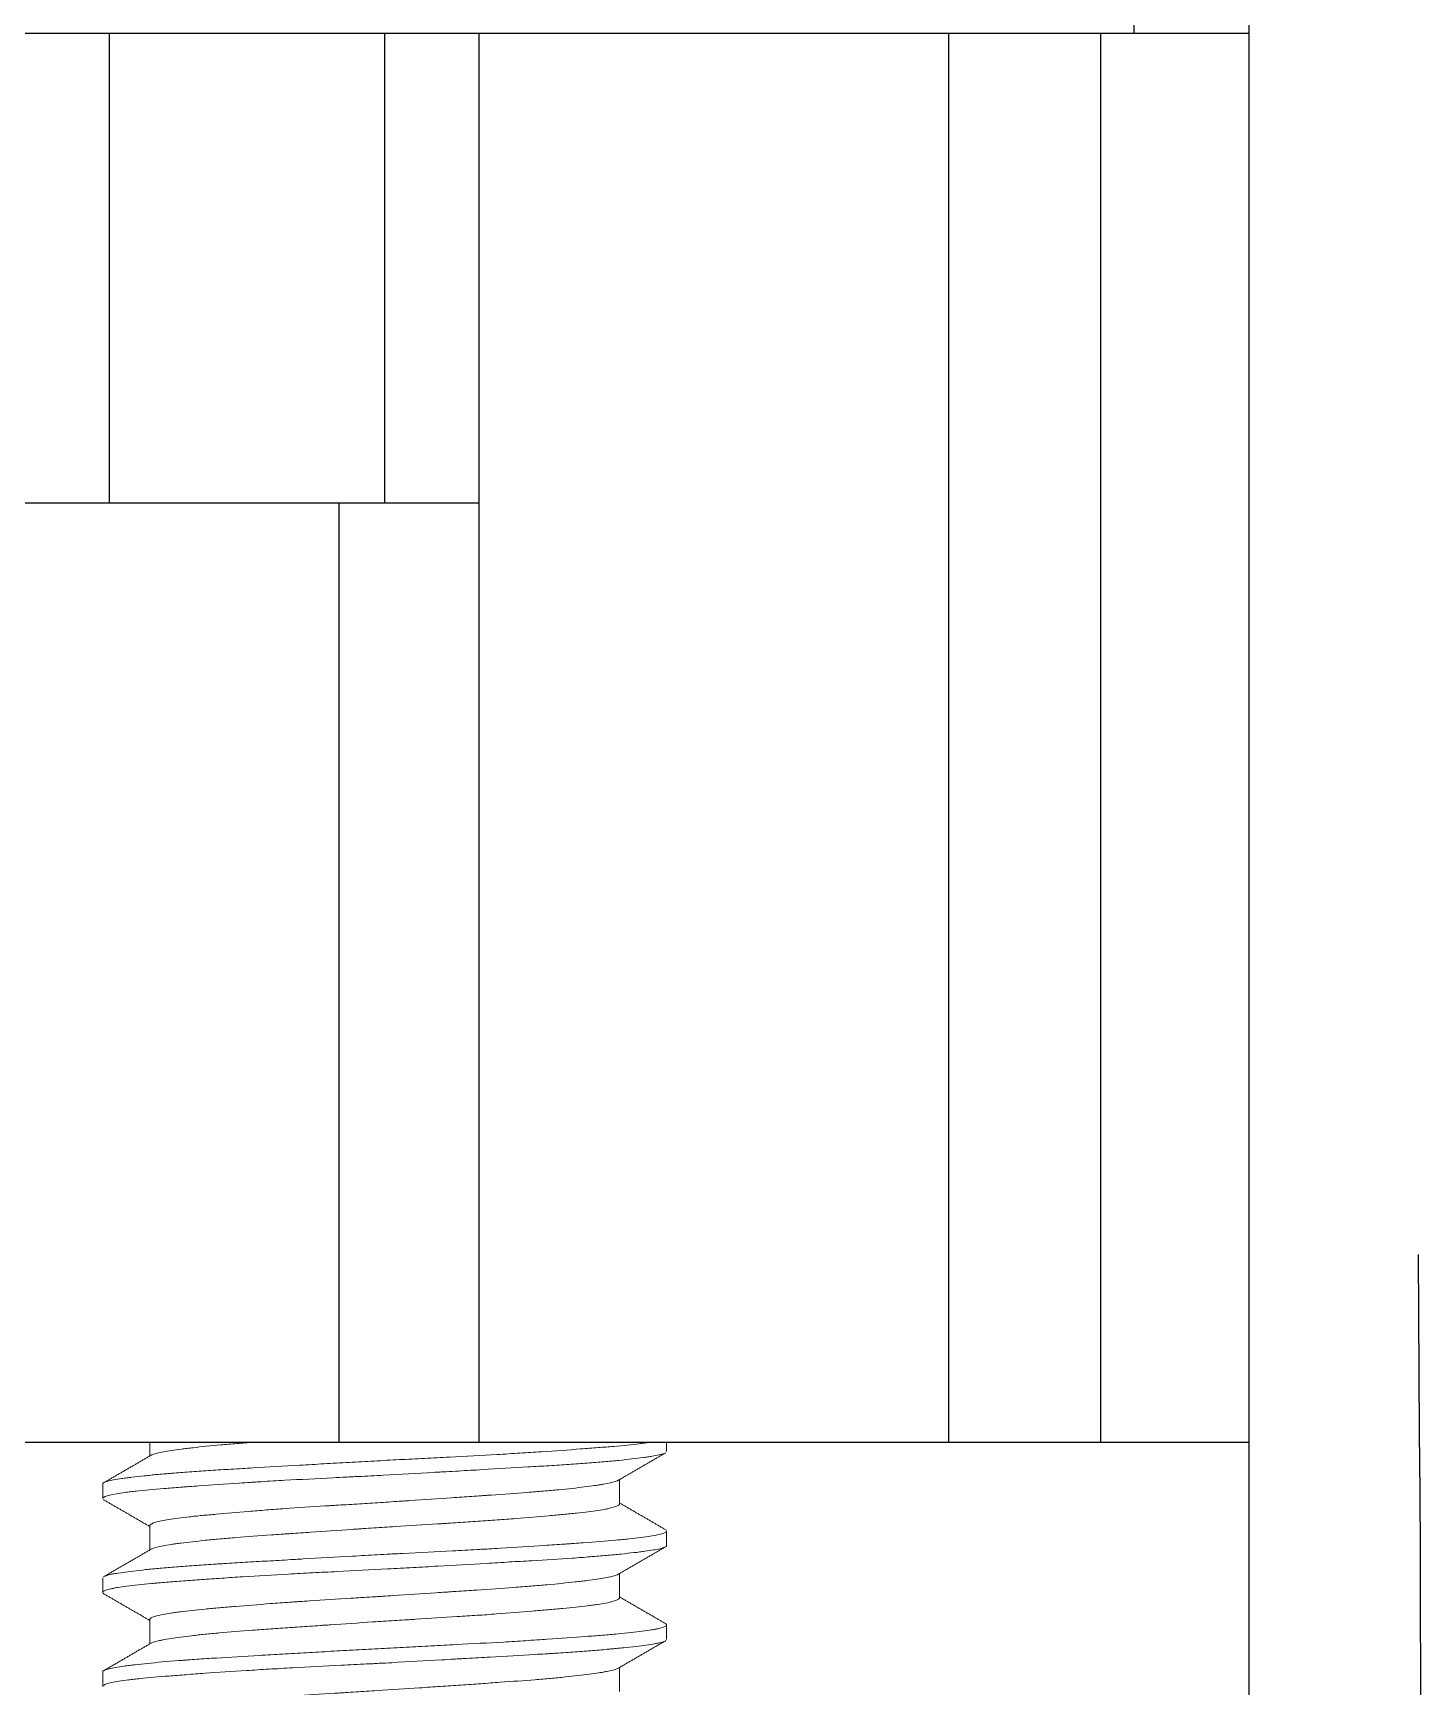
# Model space of a CAD drawing. Header units: millimetres. Extents: x 4900 to 5740, y 840 to 1434.
# Drawn here: x 5020.99 to 5035.7, y 1043.03 to 1060.63 of the extents above; entities that cross this region are included whole.
import ezdxf

# ---------------------------------------------------------------- set-up
doc = ezdxf.new("R2010")
doc.units = ezdxf.units.MM
doc.linetypes.add('CENTERX2', pattern=[101.6, 63.5, -12.7, 12.7, -12.7])
doc.layers.add('CENTER', color=1, linetype='CENTERX2')

msp = doc.modelspace()

# ---------------------------------------------------------------- linework, layer by layer
for p, q in [((5033.935, 1004.657), (5033.935, 1069.631)), ((5032.709, 1062.631), (5032.709, 1060.631)), ((5012.282, 1045.631), (5033.935, 1045.631))]:
    msp.add_line(p, q)
at = {"color": 7, "linetype": 'Continuous'}
for p, q in [((5007.985, 1060.631), (5033.935, 1060.631)), ((5021.804, 1060.631), (5021.804, 1055.631)), ((5024.735, 1055.631), (5024.735, 1060.631)), ((5025.735, 1060.631), (5025.735, 1045.631)), ((5030.735, 1060.631), (5030.735, 1045.631)), ((5032.355, 1045.631), (5032.355, 1060.631)), ((5007.985, 1055.631), (5025.735, 1055.631)), ((5024.246, 1055.631), (5024.246, 1045.631))]:
    msp.add_line(p, q, dxfattribs=at)
at = {"color": 7, "linetype": 'Continuous', "lineweight": 18}
for p, q in [((5008.235, 1060.631), (5026.914, 1060.631)), ((5028.332, 1060.631), (5029.831, 1060.631)), ((5029.831, 1060.631), (5030.898, 1060.631)), ((5030.898, 1060.631), (5032.485, 1060.631)), ((5032.709, 1060.631), (5032.485, 1060.631)), ((5022.235, 1045.631), (5022.235, 1045.485)), ((5027.735, 1045.532), (5027.735, 1045.631)), ((5021.735, 1045.188), (5021.737, 1045.195)), ((5021.735, 1045.188), (5021.735, 1045.033)), ((5027.235, 1044.977), (5027.235, 1045.235)), ((5022.235, 1044.743), (5022.235, 1044.485)), ((5027.735, 1044.533), (5027.735, 1044.687)), ((5021.735, 1044.188), (5021.735, 1044.032)), ((5027.235, 1043.976), (5027.235, 1044.235)), ((5022.235, 1043.744), (5022.235, 1043.485)), ((5027.735, 1043.532), (5027.735, 1043.688)), ((5027.235, 1042.977), (5027.235, 1043.235)), ((5021.735, 1043.187), (5021.735, 1043.033))]:
    msp.add_line(p, q, dxfattribs=at)
for points, knots in [([(5026.914, 1060.631), (5026.952, 1060.631), (5026.99, 1060.631), (5027.048, 1060.631), (5027.068, 1060.631), (5027.107, 1060.631), (5027.127, 1060.631), (5027.226, 1060.631), (5027.304, 1060.631), (5027.402, 1060.631), (5027.422, 1060.631), (5027.461, 1060.631), (5027.48, 1060.631), (5027.537, 1060.631), (5027.612, 1060.631), (5027.683, 1060.631), (5027.735, 1060.631), (5027.752, 1060.631), (5027.786, 1060.631), (5027.802, 1060.631), (5027.882, 1060.631), (5027.94, 1060.631), (5028.005, 1060.631), (5028.018, 1060.631), (5028.042, 1060.631), (5028.053, 1060.631), (5028.086, 1060.631), (5028.126, 1060.631), (5028.158, 1060.631), (5028.179, 1060.631), (5028.185, 1060.631), (5028.197, 1060.631), (5028.202, 1060.631), (5028.225, 1060.631), (5028.234, 1060.631), (5028.235, 1060.631)], [0, 0, 0, 0, 0.062529, 0.062529, 0.093794, 0.093794, 0.125058, 0.125058, 0.250117, 0.250117, 0.281382, 0.281382, 0.312646, 0.312646, 0.375175, 0.437705, 0.437705, 0.468969, 0.468969, 0.500234, 0.500234, 0.625292, 0.625292, 0.656557, 0.656557, 0.687821, 0.687821, 0.750351, 0.81288, 0.81288, 0.844145, 0.844145, 0.875409, 0.875409, 1, 1, 1, 1]), ([(5027.718, 1045.515), (5027.714, 1045.514), (5027.709, 1045.512), (5027.679, 1045.501), (5027.638, 1045.492), (5027.567, 1045.48), (5027.552, 1045.478), (5027.519, 1045.473), (5027.502, 1045.471), (5027.449, 1045.464), (5027.37, 1045.454), (5027.231, 1045.439), (5027.125, 1045.429), (5027.04, 1045.422), (5027.011, 1045.42), (5026.951, 1045.415), (5026.921, 1045.412), (5026.827, 1045.405), (5026.763, 1045.4), (5026.628, 1045.391), (5026.558, 1045.387), (5026.448, 1045.38), (5026.411, 1045.378), (5026.336, 1045.373), (5026.298, 1045.371), (5026.103, 1045.359), (5025.942, 1045.35), (5025.691, 1045.335), (5025.606, 1045.331), (5025.476, 1045.323), (5025.433, 1045.321), (5025.366, 1045.317), (5025.344, 1045.316), (5025.3, 1045.313), (5025.278, 1045.312), (5025.079, 1045.301), (5024.901, 1045.291), (5024.633, 1045.276), (5024.544, 1045.272), (5024.432, 1045.266), (5024.41, 1045.265), (5024.365, 1045.263), (5024.342, 1045.261), (5024.275, 1045.258), (5024.231, 1045.256), (5024.011, 1045.245), (5023.839, 1045.236), (5023.588, 1045.222), (5023.506, 1045.217), (5023.404, 1045.211), (5023.384, 1045.21), (5023.344, 1045.207), (5023.284, 1045.203), (5023.226, 1045.2), (5023.034, 1045.188), (5022.89, 1045.178), (5022.722, 1045.165), (5022.673, 1045.162), (5022.624, 1045.158), (5022.593, 1045.156), (5022.577, 1045.154), (5022.499, 1045.149), (5022.44, 1045.144), (5022.274, 1045.13), (5022.176, 1045.121), (5022.07, 1045.11), (5022.049, 1045.107), (5022.02, 1045.104), (5022.01, 1045.103), (5021.992, 1045.1), (5021.947, 1045.094), (5021.907, 1045.088), (5021.825, 1045.074), (5021.785, 1045.064), (5021.758, 1045.053), (5021.756, 1045.051), (5021.751, 1045.049), (5021.748, 1045.048), (5021.742, 1045.044), (5021.739, 1045.041), (5021.735, 1045.036), (5021.734, 1045.034), (5021.735, 1045.032)], [0, 0, 0, 0, 0.012264, 0.012264, 0.071226, 0.071226, 0.085967, 0.085967, 0.100707, 0.100707, 0.130188, 0.15967, 0.189151, 0.189151, 0.203891, 0.203891, 0.218632, 0.218632, 0.248113, 0.248113, 0.277594, 0.277594, 0.292335, 0.292335, 0.307075, 0.307075, 0.366037, 0.366037, 0.395519, 0.395519, 0.410259, 0.410259, 0.417629, 0.417629, 0.425, 0.425, 0.483962, 0.483962, 0.513443, 0.513443, 0.520813, 0.520813, 0.528184, 0.528184, 0.542924, 0.542924, 0.601886, 0.601886, 0.631367, 0.631367, 0.638738, 0.638738, 0.646108, 0.660849, 0.660849, 0.719811, 0.719811, 0.734551, 0.741922, 0.741922, 0.749292, 0.749292, 0.778773, 0.778773, 0.837735, 0.837735, 0.852476, 0.852476, 0.859846, 0.859846, 0.867216, 0.896697, 0.896697, 0.95566, 0.95566, 0.96303, 0.96303, 0.9704, 0.9704, 0.985141, 0.985141, 1, 1, 1, 1]), ([(5021.743, 1045.2), (5021.745, 1045.201), (5021.747, 1045.203), (5021.759, 1045.208), (5021.772, 1045.213), (5021.822, 1045.226), (5021.871, 1045.235), (5021.944, 1045.246), (5021.953, 1045.247), (5021.97, 1045.25), (5021.996, 1045.253), (5022.025, 1045.257), (5022.084, 1045.264), (5022.171, 1045.274), (5022.27, 1045.284), (5022.35, 1045.291), (5022.391, 1045.295), (5022.434, 1045.298), (5022.464, 1045.301), (5022.478, 1045.302), (5022.554, 1045.308), (5022.616, 1045.313), (5022.747, 1045.322), (5022.882, 1045.332), (5023.027, 1045.341), (5023.14, 1045.347), (5023.179, 1045.35), (5023.256, 1045.354), (5023.296, 1045.357), (5023.495, 1045.368), (5023.66, 1045.378), (5023.915, 1045.392), (5024.002, 1045.397), (5024.133, 1045.405), (5024.177, 1045.407), (5024.266, 1045.412), (5024.311, 1045.415), (5024.445, 1045.422), (5024.534, 1045.427), (5024.712, 1045.437), (5024.801, 1045.442), (5024.98, 1045.451), (5025.069, 1045.456), (5025.203, 1045.462), (5025.247, 1045.465), (5025.336, 1045.469), (5025.38, 1045.471), (5025.598, 1045.483), (5025.767, 1045.492), (5026.013, 1045.506), (5026.094, 1045.511), (5026.213, 1045.518), (5026.252, 1045.521), (5026.329, 1045.526), (5026.367, 1045.528), (5026.552, 1045.541), (5026.691, 1045.55), (5026.852, 1045.563), (5026.884, 1045.565), (5026.946, 1045.57), (5026.976, 1045.572), (5027.064, 1045.579), (5027.12, 1045.583), (5027.276, 1045.597), (5027.367, 1045.606), (5027.463, 1045.618), (5027.482, 1045.62), (5027.508, 1045.624), (5027.516, 1045.625), (5027.533, 1045.627), (5027.544, 1045.629), (5027.554, 1045.631), (5027.557, 1045.631)], [0, 0, 0, 0, 0.0081922, 0.0081922, 0.0374525, 0.0374525, 0.0959731, 0.0959731, 0.1032881, 0.1032881, 0.1106032, 0.1252333, 0.1252333, 0.1544936, 0.1837539, 0.1837539, 0.1983841, 0.2056992, 0.2056992, 0.2130142, 0.2130142, 0.2422745, 0.2422745, 0.2715348, 0.3007951, 0.3007951, 0.3154253, 0.3154253, 0.3300554, 0.3300554, 0.388576, 0.388576, 0.4178363, 0.4178363, 0.4324664, 0.4324664, 0.4470966, 0.4470966, 0.4763569, 0.4763569, 0.5056172, 0.5056172, 0.5348774, 0.5348774, 0.5495076, 0.5495076, 0.5641377, 0.5641377, 0.6226583, 0.6226583, 0.6519186, 0.6519186, 0.6665488, 0.6665488, 0.6811789, 0.6811789, 0.7396995, 0.7396995, 0.7543296, 0.7543296, 0.7689598, 0.7689598, 0.7982201, 0.7982201, 0.8567407, 0.8567407, 0.8713708, 0.8713708, 0.8786859, 0.8786859, 0.886001, 0.8886784, 0.8886784, 0.8886784, 0.8886784]), ([(5022.246, 1045.492), (5022.258, 1045.5), (5022.281, 1045.508), (5022.333, 1045.52), (5022.355, 1045.525), (5022.406, 1045.535), (5022.464, 1045.544), (5022.534, 1045.554), (5022.591, 1045.561), (5022.611, 1045.564), (5022.652, 1045.569), (5022.674, 1045.571), (5022.784, 1045.584), (5022.882, 1045.594), (5023.045, 1045.608), (5023.102, 1045.613), (5023.191, 1045.62), (5023.221, 1045.623), (5023.279, 1045.627), (5023.306, 1045.629), (5023.334, 1045.631)], [0, 0, 0, 0, 0.0517241, 0.0517241, 0.0816571, 0.0816571, 0.11159, 0.141523, 0.141523, 0.1564895, 0.1564895, 0.1714559, 0.1714559, 0.2313218, 0.2313218, 0.2612548, 0.2612548, 0.2762213, 0.2762213, 0.2893838, 0.2893838, 0.2893838, 0.2893838]), ([(5027.216, 1045.224), (5027.214, 1045.223), (5027.211, 1045.222), (5027.202, 1045.218), (5027.195, 1045.216), (5027.159, 1045.204), (5027.117, 1045.195), (5027.048, 1045.183), (5027.034, 1045.181), (5027.003, 1045.176), (5026.986, 1045.173), (5026.935, 1045.166), (5026.898, 1045.161), (5026.779, 1045.146), (5026.688, 1045.136), (5026.561, 1045.124), (5026.535, 1045.121), (5026.481, 1045.117), (5026.453, 1045.114), (5026.369, 1045.107), (5026.311, 1045.102), (5026.132, 1045.088), (5026.004, 1045.079), (5025.852, 1045.069), (5025.835, 1045.067), (5025.8, 1045.065), (5025.783, 1045.064), (5025.731, 1045.06), (5025.696, 1045.058), (5025.591, 1045.051), (5025.519, 1045.046), (5025.303, 1045.031), (5025.155, 1045.021), (5024.984, 1045.009), (5024.965, 1045.008), (5024.927, 1045.006), (5024.871, 1045.002), (5024.814, 1044.998), (5024.701, 1044.991), (5024.625, 1044.986), (5024.475, 1044.977), (5024.4, 1044.972), (5024.288, 1044.965), (5024.232, 1044.962), (5024.177, 1044.958), (5024.14, 1044.956), (5024.121, 1044.955), (5023.955, 1044.944), (5023.813, 1044.935), (5023.609, 1044.921), (5023.542, 1044.916), (5023.444, 1044.908), (5023.411, 1044.906), (5023.347, 1044.901), (5023.316, 1044.898), (5023.161, 1044.886), (5023.047, 1044.876), (5022.889, 1044.861), (5022.839, 1044.857), (5022.767, 1044.85), (5022.744, 1044.847), (5022.699, 1044.843), (5022.677, 1044.84), (5022.572, 1044.829), (5022.5, 1044.819), (5022.41, 1044.805), (5022.383, 1044.8), (5022.335, 1044.79), (5022.315, 1044.785), (5022.264, 1044.77), (5022.244, 1044.76), (5022.235, 1044.748), (5022.235, 1044.745), (5022.235, 1044.743), (5022.235, 1044.742), (5022.235, 1044.742)], [0, 0, 0, 0, 0.008516, 0.008516, 0.023512, 0.023512, 0.083492, 0.083492, 0.098488, 0.098488, 0.113483, 0.113483, 0.143473, 0.143473, 0.203454, 0.203454, 0.218449, 0.218449, 0.233444, 0.233444, 0.263435, 0.263435, 0.323416, 0.323416, 0.330913, 0.330913, 0.338411, 0.338411, 0.353406, 0.353406, 0.383396, 0.383396, 0.443377, 0.443377, 0.450875, 0.450875, 0.458372, 0.473368, 0.473368, 0.503358, 0.503358, 0.533348, 0.533348, 0.548344, 0.555841, 0.555841, 0.563339, 0.563339, 0.62332, 0.62332, 0.65331, 0.65331, 0.668305, 0.668305, 0.6833, 0.6833, 0.743281, 0.743281, 0.773272, 0.773272, 0.788267, 0.788267, 0.803262, 0.803262, 0.863243, 0.863243, 0.893233, 0.893233, 0.923223, 0.923223, 0.983204, 0.983204, 0.998199, 0.998199, 1, 1, 1, 1]), ([(5022.253, 1044.496), (5022.256, 1044.498), (5022.261, 1044.499), (5022.289, 1044.511), (5022.327, 1044.52), (5022.402, 1044.534), (5022.431, 1044.539), (5022.479, 1044.546), (5022.495, 1044.549), (5022.53, 1044.553), (5022.549, 1044.556), (5022.643, 1044.568), (5022.73, 1044.578), (5022.853, 1044.591), (5022.878, 1044.593), (5022.93, 1044.598), (5022.957, 1044.601), (5023.039, 1044.608), (5023.096, 1044.613), (5023.272, 1044.627), (5023.397, 1044.636), (5023.564, 1044.648), (5023.597, 1044.65), (5023.649, 1044.654), (5023.666, 1044.655), (5023.701, 1044.657), (5023.718, 1044.658), (5023.806, 1044.664), (5023.877, 1044.669), (5024.092, 1044.684), (5024.239, 1044.694), (5024.409, 1044.706), (5024.428, 1044.707), (5024.466, 1044.709), (5024.485, 1044.711), (5024.543, 1044.714), (5024.581, 1044.717), (5024.695, 1044.724), (5024.77, 1044.729), (5024.997, 1044.743), (5025.147, 1044.752), (5025.315, 1044.763), (5025.334, 1044.764), (5025.371, 1044.767), (5025.426, 1044.77), (5025.48, 1044.774), (5025.588, 1044.781), (5025.73, 1044.79), (5025.866, 1044.8), (5025.966, 1044.807), (5025.999, 1044.81), (5026.064, 1044.815), (5026.096, 1044.817), (5026.255, 1044.83), (5026.372, 1044.84), (5026.535, 1044.854), (5026.587, 1044.859), (5026.661, 1044.866), (5026.685, 1044.869), (5026.732, 1044.873), (5026.755, 1044.876), (5026.864, 1044.887), (5026.94, 1044.897), (5027.035, 1044.911), (5027.064, 1044.916), (5027.103, 1044.923), (5027.115, 1044.926), (5027.137, 1044.931), (5027.147, 1044.933), (5027.194, 1044.946), (5027.218, 1044.956), (5027.231, 1044.968), (5027.234, 1044.972), (5027.235, 1044.976), (5027.235, 1044.977), (5027.235, 1044.977), (5027.235, 1044.977)], [0, 0, 0, 0, 0.012066, 0.012066, 0.072394, 0.072394, 0.102558, 0.102558, 0.11764, 0.11764, 0.132722, 0.132722, 0.19305, 0.19305, 0.208132, 0.208132, 0.223214, 0.223214, 0.253378, 0.253378, 0.313707, 0.313707, 0.328789, 0.328789, 0.33633, 0.33633, 0.343871, 0.343871, 0.374035, 0.374035, 0.434363, 0.434363, 0.441904, 0.441904, 0.449445, 0.449445, 0.464527, 0.464527, 0.494691, 0.494691, 0.555019, 0.555019, 0.56256, 0.56256, 0.570101, 0.585183, 0.585183, 0.615347, 0.645512, 0.645512, 0.660594, 0.660594, 0.675676, 0.675676, 0.736004, 0.736004, 0.766168, 0.766168, 0.78125, 0.78125, 0.796332, 0.796332, 0.85666, 0.85666, 0.886824, 0.886824, 0.901906, 0.901906, 0.916988, 0.916988, 0.977317, 0.977317, 0.992399, 0.99994, 0.99994, 1, 1, 1, 1]), ([(5021.75, 1044.204), (5021.761, 1044.209), (5021.776, 1044.214), (5021.804, 1044.221), (5021.814, 1044.224), (5021.836, 1044.228), (5021.849, 1044.231), (5021.887, 1044.237), (5021.917, 1044.242), (5022.017, 1044.256), (5022.097, 1044.266), (5022.217, 1044.278), (5022.242, 1044.281), (5022.293, 1044.286), (5022.32, 1044.288), (5022.401, 1044.296), (5022.458, 1044.301), (5022.578, 1044.31), (5022.641, 1044.315), (5022.773, 1044.324), (5022.842, 1044.329), (5022.932, 1044.335), (5022.95, 1044.336), (5022.986, 1044.338), (5023.041, 1044.341), (5023.098, 1044.345), (5023.211, 1044.352), (5023.366, 1044.361), (5023.529, 1044.37), (5023.653, 1044.377), (5023.716, 1044.381), (5023.802, 1044.386), (5023.845, 1044.388), (5024.039, 1044.399), (5024.214, 1044.409), (5024.48, 1044.424), (5024.569, 1044.429), (5024.703, 1044.437), (5024.748, 1044.439), (5024.816, 1044.443), (5024.839, 1044.444), (5024.884, 1044.446), (5024.906, 1044.447), (5025.108, 1044.458), (5025.285, 1044.466), (5025.545, 1044.48), (5025.63, 1044.485), (5025.737, 1044.49), (5025.758, 1044.492), (5025.8, 1044.494), (5025.821, 1044.495), (5025.884, 1044.499), (5025.926, 1044.501), (5026.13, 1044.513), (5026.286, 1044.523), (5026.507, 1044.538), (5026.578, 1044.543), (5026.665, 1044.549), (5026.682, 1044.55), (5026.716, 1044.552), (5026.767, 1044.556), (5026.816, 1044.56), (5026.975, 1044.572), (5027.09, 1044.581), (5027.218, 1044.592), (5027.255, 1044.595), (5027.291, 1044.599), (5027.314, 1044.601), (5027.326, 1044.602), (5027.382, 1044.608), (5027.423, 1044.613), (5027.535, 1044.627), (5027.595, 1044.636), (5027.651, 1044.649), (5027.661, 1044.651), (5027.68, 1044.656), (5027.688, 1044.659), (5027.71, 1044.666), (5027.72, 1044.671), (5027.732, 1044.68), (5027.735, 1044.684), (5027.735, 1044.688)], [0, 0, 0, 0, 0.032546, 0.032546, 0.047287, 0.047287, 0.062028, 0.062028, 0.091509, 0.091509, 0.150471, 0.150471, 0.165211, 0.165211, 0.179952, 0.179952, 0.209433, 0.209433, 0.238914, 0.238914, 0.268395, 0.268395, 0.275765, 0.275765, 0.283136, 0.297876, 0.297876, 0.327357, 0.356838, 0.356838, 0.371579, 0.378949, 0.38632, 0.38632, 0.445282, 0.445282, 0.474763, 0.474763, 0.489503, 0.489503, 0.496874, 0.496874, 0.504244, 0.504244, 0.563206, 0.563206, 0.592687, 0.592687, 0.600057, 0.600057, 0.607428, 0.607428, 0.622168, 0.622168, 0.68113, 0.68113, 0.710612, 0.710612, 0.717982, 0.717982, 0.725352, 0.740093, 0.740093, 0.799055, 0.799055, 0.813795, 0.821166, 0.821166, 0.828536, 0.828536, 0.858017, 0.858017, 0.916979, 0.916979, 0.93172, 0.93172, 0.94646, 0.94646, 0.975941, 0.975941, 1, 1, 1, 1]), ([(5027.734, 1044.531), (5027.734, 1044.529), (5027.734, 1044.528), (5027.729, 1044.521), (5027.722, 1044.517), (5027.707, 1044.511), (5027.704, 1044.51), (5027.698, 1044.508), (5027.687, 1044.504), (5027.674, 1044.501), (5027.645, 1044.494), (5027.598, 1044.485), (5027.537, 1044.476), (5027.485, 1044.469), (5027.458, 1044.465), (5027.429, 1044.461), (5027.408, 1044.459), (5027.398, 1044.458), (5027.345, 1044.452), (5027.255, 1044.442), (5027.099, 1044.427), (5026.983, 1044.417), (5026.891, 1044.41), (5026.859, 1044.407), (5026.795, 1044.403), (5026.762, 1044.4), (5026.593, 1044.389), (5026.45, 1044.38), (5026.221, 1044.366), (5026.143, 1044.362), (5026.022, 1044.355), (5025.981, 1044.352), (5025.899, 1044.347), (5025.857, 1044.345), (5025.648, 1044.333), (5025.476, 1044.323), (5025.213, 1044.308), (5025.125, 1044.303), (5024.99, 1044.296), (5024.945, 1044.293), (5024.855, 1044.288), (5024.81, 1044.286), (5024.586, 1044.274), (5024.408, 1044.265), (5024.144, 1044.251), (5024.056, 1044.247), (5023.881, 1044.238), (5023.796, 1044.233), (5023.543, 1044.219), (5023.382, 1044.21), (5023.188, 1044.197), (5023.15, 1044.195), (5023.074, 1044.19), (5023.037, 1044.187), (5022.927, 1044.18), (5022.856, 1044.175), (5022.72, 1044.165), (5022.655, 1044.16), (5022.53, 1044.151), (5022.47, 1044.146), (5022.385, 1044.139), (5022.357, 1044.137), (5022.317, 1044.134), (5022.303, 1044.133), (5022.277, 1044.13), (5022.213, 1044.125), (5022.155, 1044.119), (5022.025, 1044.105), (5021.952, 1044.096), (5021.887, 1044.085), (5021.88, 1044.084), (5021.867, 1044.081), (5021.86, 1044.08), (5021.841, 1044.076), (5021.83, 1044.074), (5021.798, 1044.066), (5021.764, 1044.056), (5021.745, 1044.046), (5021.735, 1044.036), (5021.733, 1044.032), (5021.737, 1044.026), (5021.738, 1044.025), (5021.74, 1044.022), (5021.743, 1044.02), (5021.747, 1044.018), (5021.749, 1044.017)], [0, 0, 0, 0, 0.009973, 0.009973, 0.037677, 0.037677, 0.044603, 0.044603, 0.051529, 0.06538, 0.06538, 0.093084, 0.120788, 0.120788, 0.13464, 0.141566, 0.141566, 0.148492, 0.148492, 0.176196, 0.2039, 0.231604, 0.231604, 0.245456, 0.245456, 0.259308, 0.259308, 0.314716, 0.314716, 0.34242, 0.34242, 0.356271, 0.356271, 0.370123, 0.370123, 0.425531, 0.425531, 0.453235, 0.453235, 0.467087, 0.467087, 0.480939, 0.480939, 0.536347, 0.536347, 0.564051, 0.564051, 0.591755, 0.591755, 0.647162, 0.647162, 0.661014, 0.661014, 0.674866, 0.674866, 0.70257, 0.70257, 0.730274, 0.730274, 0.757978, 0.757978, 0.77183, 0.77183, 0.778756, 0.778756, 0.785682, 0.813386, 0.813386, 0.868794, 0.868794, 0.87572, 0.87572, 0.882646, 0.882646, 0.896498, 0.896498, 0.924201, 0.951905, 0.951905, 0.979609, 0.979609, 0.986535, 0.986535, 0.993461, 1, 1, 1, 1]), ([(5027.222, 1044.228), (5027.216, 1044.224), (5027.208, 1044.22), (5027.185, 1044.212), (5027.169, 1044.207), (5027.109, 1044.193), (5027.057, 1044.184), (5026.96, 1044.169), (5026.925, 1044.165), (5026.867, 1044.157), (5026.847, 1044.155), (5026.805, 1044.15), (5026.783, 1044.147), (5026.672, 1044.135), (5026.573, 1044.125), (5026.41, 1044.11), (5026.353, 1044.106), (5026.264, 1044.099), (5026.234, 1044.096), (5026.172, 1044.092), (5026.141, 1044.089), (5025.982, 1044.078), (5025.849, 1044.068), (5025.641, 1044.054), (5025.57, 1044.049), (5025.479, 1044.043), (5025.461, 1044.042), (5025.425, 1044.039), (5025.37, 1044.035), (5025.315, 1044.032), (5025.13, 1044.019), (5024.981, 1044.009), (5024.792, 1043.997), (5024.735, 1043.993), (5024.678, 1043.99), (5024.64, 1043.987), (5024.621, 1043.986), (5024.526, 1043.98), (5024.45, 1043.975), (5024.226, 1043.962), (5024.08, 1043.952), (5023.9, 1043.941), (5023.865, 1043.938), (5023.811, 1043.935), (5023.794, 1043.934), (5023.759, 1043.931), (5023.741, 1043.93), (5023.654, 1043.924), (5023.587, 1043.919), (5023.389, 1043.904), (5023.264, 1043.894), (5023.118, 1043.882), (5023.089, 1043.879), (5023.032, 1043.874), (5023.004, 1043.872), (5022.924, 1043.865), (5022.872, 1043.86), (5022.727, 1043.846), (5022.64, 1043.837), (5022.545, 1043.825), (5022.527, 1043.823), (5022.493, 1043.818), (5022.476, 1043.815), (5022.429, 1043.808), (5022.373, 1043.799), (5022.329, 1043.789), (5022.301, 1043.781), (5022.293, 1043.779), (5022.278, 1043.774), (5022.271, 1043.771), (5022.244, 1043.76), (5022.234, 1043.751), (5022.235, 1043.743)], [0, 0, 0, 0, 0.023615, 0.023615, 0.053433, 0.053433, 0.113071, 0.113071, 0.142889, 0.142889, 0.157799, 0.157799, 0.172708, 0.172708, 0.232345, 0.232345, 0.262164, 0.262164, 0.277073, 0.277073, 0.291983, 0.291983, 0.35162, 0.35162, 0.381439, 0.381439, 0.388893, 0.388893, 0.396348, 0.411257, 0.411257, 0.470895, 0.470895, 0.485804, 0.493259, 0.493259, 0.500714, 0.500714, 0.530532, 0.530532, 0.59017, 0.59017, 0.605079, 0.605079, 0.612534, 0.612534, 0.619988, 0.619988, 0.649807, 0.649807, 0.709444, 0.709444, 0.724354, 0.724354, 0.739263, 0.739263, 0.769082, 0.769082, 0.828719, 0.828719, 0.843628, 0.843628, 0.858538, 0.858538, 0.888356, 0.918175, 0.918175, 0.933084, 0.933084, 0.947994, 0.947994, 1, 1, 1, 1]), ([(5022.246, 1043.492), (5022.257, 1043.499), (5022.278, 1043.507), (5022.318, 1043.517), (5022.328, 1043.519), (5022.35, 1043.524), (5022.362, 1043.526), (5022.399, 1043.533), (5022.428, 1043.538), (5022.522, 1043.553), (5022.596, 1043.563), (5022.705, 1043.575), (5022.728, 1043.578), (5022.775, 1043.583), (5022.798, 1043.585), (5022.872, 1043.593), (5022.924, 1043.598), (5023.085, 1043.612), (5023.202, 1043.621), (5023.36, 1043.633), (5023.392, 1043.635), (5023.457, 1043.64), (5023.49, 1043.642), (5023.589, 1043.649), (5023.725, 1043.659), (5023.866, 1043.669), (5023.974, 1043.676), (5024.028, 1043.68), (5024.084, 1043.684), (5024.121, 1043.686), (5024.139, 1043.687), (5024.307, 1043.699), (5024.457, 1043.709), (5024.683, 1043.724), (5024.759, 1043.728), (5024.873, 1043.736), (5024.911, 1043.738), (5024.968, 1043.742), (5024.987, 1043.743), (5025.025, 1043.745), (5025.044, 1043.746), (5025.214, 1043.757), (5025.362, 1043.766), (5025.578, 1043.78), (5025.649, 1043.785), (5025.754, 1043.792), (5025.789, 1043.794), (5025.858, 1043.799), (5025.892, 1043.802), (5026.059, 1043.814), (5026.185, 1043.824), (5026.362, 1043.839), (5026.419, 1043.844), (5026.529, 1043.854), (5026.581, 1043.859), (5026.729, 1043.873), (5026.817, 1043.882), (5026.913, 1043.894), (5026.931, 1043.896), (5026.967, 1043.901), (5026.984, 1043.903), (5027.032, 1043.91), (5027.061, 1043.915), (5027.138, 1043.93), (5027.176, 1043.94), (5027.207, 1043.953), (5027.213, 1043.955), (5027.222, 1043.96), (5027.225, 1043.963), (5027.232, 1043.969), (5027.234, 1043.973), (5027.235, 1043.976)], [0, 0, 0, 0, 0.049329, 0.049329, 0.064295, 0.064295, 0.079262, 0.079262, 0.109195, 0.109195, 0.169061, 0.169061, 0.184027, 0.184027, 0.198993, 0.198993, 0.228926, 0.228926, 0.288792, 0.288792, 0.303759, 0.303759, 0.318725, 0.318725, 0.348658, 0.378591, 0.378591, 0.393557, 0.401041, 0.401041, 0.408524, 0.408524, 0.46839, 0.46839, 0.498323, 0.498323, 0.513289, 0.513289, 0.520772, 0.520772, 0.528256, 0.528256, 0.588121, 0.588121, 0.618054, 0.618054, 0.633021, 0.633021, 0.647987, 0.647987, 0.707853, 0.707853, 0.737786, 0.737786, 0.767719, 0.767719, 0.827585, 0.827585, 0.842551, 0.842551, 0.857518, 0.857518, 0.887451, 0.887451, 0.947317, 0.947317, 0.962283, 0.962283, 0.97725, 0.97725, 1, 1, 1, 1]), ([(5021.735, 1043.188), (5021.735, 1043.19), (5021.735, 1043.192), (5021.738, 1043.196), (5021.742, 1043.2), (5021.748, 1043.203), (5021.753, 1043.205), (5021.755, 1043.206), (5021.769, 1043.212), (5021.784, 1043.217), (5021.841, 1043.23), (5021.895, 1043.239), (5021.981, 1043.251), (5021.999, 1043.253), (5022.028, 1043.257), (5022.037, 1043.258), (5022.058, 1043.261), (5022.109, 1043.267), (5022.165, 1043.273), (5022.31, 1043.288), (5022.42, 1043.298), (5022.558, 1043.309), (5022.574, 1043.31), (5022.605, 1043.312), (5022.621, 1043.313), (5022.67, 1043.317), (5022.703, 1043.319), (5022.803, 1043.326), (5022.872, 1043.331), (5023.087, 1043.344), (5023.239, 1043.353), (5023.441, 1043.365), (5023.482, 1043.367), (5023.565, 1043.372), (5023.606, 1043.375), (5023.731, 1043.382), (5023.9, 1043.392), (5024.074, 1043.401), (5024.206, 1043.409), (5024.25, 1043.411), (5024.339, 1043.416), (5024.383, 1043.419), (5024.518, 1043.427), (5024.608, 1043.431), (5024.787, 1043.441), (5024.876, 1043.446), (5025.054, 1043.455), (5025.142, 1043.459), (5025.275, 1043.466), (5025.319, 1043.468), (5025.407, 1043.473), (5025.451, 1043.475), (5025.669, 1043.487), (5025.837, 1043.496), (5026.08, 1043.51), (5026.159, 1043.515), (5026.276, 1043.522), (5026.314, 1043.525), (5026.391, 1043.53), (5026.428, 1043.532), (5026.611, 1043.545), (5026.747, 1043.555), (5026.935, 1043.569), (5026.995, 1043.573), (5027.081, 1043.58), (5027.109, 1043.583), (5027.163, 1043.587), (5027.189, 1043.589), (5027.315, 1043.601), (5027.402, 1043.61), (5027.511, 1043.624), (5027.544, 1043.629), (5027.588, 1043.636), (5027.602, 1043.639), (5027.627, 1043.644), (5027.638, 1043.646), (5027.691, 1043.658), (5027.718, 1043.669), (5027.732, 1043.681), (5027.733, 1043.683), (5027.735, 1043.688), (5027.735, 1043.69), (5027.732, 1043.696), (5027.729, 1043.698), (5027.725, 1043.701)], [0, 0, 0, 0, 0.01112, 0.01112, 0.025021, 0.031972, 0.031972, 0.038922, 0.038922, 0.066725, 0.066725, 0.12233, 0.12233, 0.136231, 0.136231, 0.143182, 0.143182, 0.150132, 0.177935, 0.177935, 0.23354, 0.23354, 0.24049, 0.24049, 0.247441, 0.247441, 0.261342, 0.261342, 0.289145, 0.289145, 0.34475, 0.34475, 0.358651, 0.358651, 0.372552, 0.372552, 0.400355, 0.428157, 0.428157, 0.442059, 0.442059, 0.45596, 0.45596, 0.483762, 0.483762, 0.511565, 0.511565, 0.539367, 0.539367, 0.553269, 0.553269, 0.56717, 0.56717, 0.622775, 0.622775, 0.650578, 0.650578, 0.664479, 0.664479, 0.67838, 0.67838, 0.733985, 0.733985, 0.761788, 0.761788, 0.775689, 0.775689, 0.78959, 0.78959, 0.845195, 0.845195, 0.872998, 0.872998, 0.886899, 0.886899, 0.9008, 0.9008, 0.956405, 0.956405, 0.970306, 0.970306, 0.984208, 0.984208, 1, 1, 1, 1]), ([(5027.717, 1043.515), (5027.717, 1043.515), (5027.706, 1043.51), (5027.692, 1043.505), (5027.665, 1043.499), (5027.65, 1043.495), (5027.632, 1043.492), (5027.62, 1043.489), (5027.614, 1043.488), (5027.556, 1043.478), (5027.489, 1043.469), (5027.368, 1043.454), (5027.324, 1043.449), (5027.252, 1043.442), (5027.227, 1043.439), (5027.189, 1043.436), (5027.176, 1043.434), (5027.149, 1043.432), (5027.082, 1043.426), (5027.011, 1043.419), (5026.89, 1043.41), (5026.827, 1043.405), (5026.696, 1043.396), (5026.627, 1043.391), (5026.538, 1043.385), (5026.52, 1043.384), (5026.483, 1043.382), (5026.465, 1043.381), (5026.409, 1043.377), (5026.372, 1043.375), (5026.182, 1043.364), (5026.023, 1043.355), (5025.775, 1043.34), (5025.69, 1043.335), (5025.582, 1043.329), (5025.561, 1043.328), (5025.517, 1043.326), (5025.452, 1043.322), (5025.386, 1043.318), (5025.167, 1043.306), (5024.99, 1043.296), (5024.767, 1043.283), (5024.722, 1043.281), (5024.654, 1043.278), (5024.632, 1043.276), (5024.587, 1043.274), (5024.564, 1043.273), (5024.452, 1043.267), (5024.362, 1043.263), (5024.098, 1043.249), (5023.924, 1043.24), (5023.713, 1043.229), (5023.671, 1043.226), (5023.587, 1043.221), (5023.545, 1043.219), (5023.422, 1043.212), (5023.342, 1043.207), (5023.109, 1043.192), (5022.961, 1043.183), (5022.788, 1043.17), (5022.754, 1043.168), (5022.687, 1043.163), (5022.655, 1043.16), (5022.559, 1043.153), (5022.498, 1043.148), (5022.326, 1043.135), (5022.223, 1043.126), (5022.111, 1043.114), (5022.089, 1043.112), (5022.048, 1043.107), (5022.028, 1043.105), (5021.972, 1043.098), (5021.905, 1043.088), (5021.826, 1043.074), (5021.789, 1043.064), (5021.76, 1043.054), (5021.749, 1043.049), (5021.737, 1043.04), (5021.734, 1043.035), (5021.735, 1043.031)], [0, 0, 0, 0, 0.001887, 0.031368, 0.031368, 0.046108, 0.053479, 0.053479, 0.060849, 0.060849, 0.119811, 0.119811, 0.149292, 0.149292, 0.164033, 0.164033, 0.171403, 0.171403, 0.178774, 0.208255, 0.208255, 0.237736, 0.237736, 0.267217, 0.267217, 0.274587, 0.274587, 0.281958, 0.281958, 0.296698, 0.296698, 0.35566, 0.35566, 0.385142, 0.385142, 0.392512, 0.392512, 0.399882, 0.414623, 0.414623, 0.473585, 0.473585, 0.488326, 0.488326, 0.495696, 0.495696, 0.503066, 0.503066, 0.532547, 0.532547, 0.59151, 0.59151, 0.60625, 0.60625, 0.620991, 0.620991, 0.650472, 0.650472, 0.709434, 0.709434, 0.724175, 0.724175, 0.738915, 0.738915, 0.768397, 0.768397, 0.827359, 0.827359, 0.8421, 0.8421, 0.85684, 0.85684, 0.886321, 0.915802, 0.945284, 0.945284, 0.974765, 0.974765, 1, 1, 1, 1]), ([(5027.217, 1043.225), (5027.214, 1043.223), (5027.21, 1043.221), (5027.183, 1043.21), (5027.147, 1043.201), (5027.086, 1043.19), (5027.073, 1043.187), (5027.044, 1043.182), (5027.03, 1043.18), (5026.983, 1043.173), (5026.949, 1043.168), (5026.837, 1043.153), (5026.752, 1043.143), (5026.63, 1043.131), (5026.605, 1043.128), (5026.554, 1043.123), (5026.527, 1043.121), (5026.447, 1043.113), (5026.391, 1043.109), (5026.217, 1043.095), (5026.093, 1043.086), (5025.927, 1043.074), (5025.894, 1043.072), (5025.826, 1043.067), (5025.792, 1043.064), (5025.688, 1043.057), (5025.548, 1043.048), (5025.403, 1043.038), (5025.293, 1043.03), (5025.256, 1043.028), (5025.182, 1043.023), (5025.144, 1043.02), (5024.956, 1043.007), (5024.805, 1042.997), (5024.579, 1042.983), (5024.504, 1042.979), (5024.391, 1042.972), (5024.354, 1042.969), (5024.297, 1042.966), (5024.279, 1042.965), (5024.241, 1042.962), (5024.223, 1042.961), (5024.055, 1042.951), (5023.912, 1042.942), (5023.703, 1042.927), (5023.618, 1042.921), (5023.534, 1042.915), (5023.501, 1042.913), (5023.484, 1042.911), (5023.435, 1042.908), (5023.403, 1042.905), (5023.244, 1042.893), (5023.126, 1042.883), (5022.961, 1042.868), (5022.909, 1042.863), (5022.846, 1042.857), (5022.833, 1042.856), (5022.809, 1042.854), (5022.772, 1042.85), (5022.738, 1042.847), (5022.627, 1042.835), (5022.549, 1042.826), (5022.467, 1042.814), (5022.451, 1042.812), (5022.421, 1042.807), (5022.407, 1042.804), (5022.367, 1042.797), (5022.344, 1042.792), (5022.284, 1042.777), (5022.257, 1042.767), (5022.241, 1042.755), (5022.238, 1042.752), (5022.235, 1042.747), (5022.234, 1042.745), (5022.235, 1042.742)], [0, 0, 0, 0, 0.010555, 0.010555, 0.070536, 0.070536, 0.085531, 0.085531, 0.100526, 0.100526, 0.130517, 0.130517, 0.190498, 0.190498, 0.205493, 0.205493, 0.220488, 0.220488, 0.250478, 0.250478, 0.310459, 0.310459, 0.325454, 0.325454, 0.340449, 0.340449, 0.37044, 0.40043, 0.40043, 0.415425, 0.415425, 0.43042, 0.43042, 0.490401, 0.490401, 0.520391, 0.520391, 0.535387, 0.535387, 0.542884, 0.542884, 0.550382, 0.550382, 0.610362, 0.610362, 0.640353, 0.64785, 0.64785, 0.655348, 0.655348, 0.670343, 0.670343, 0.730324, 0.730324, 0.760314, 0.760314, 0.767812, 0.767812, 0.775309, 0.790305, 0.790305, 0.850285, 0.850285, 0.86528, 0.86528, 0.880276, 0.880276, 0.910266, 0.910266, 0.970247, 0.970247, 0.985242, 0.985242, 1, 1, 1, 1])]:
    msp.add_open_spline(points, degree=3, knots=knots, dxfattribs=at)
for points in [[(5022.251, 1045.495), (5021.994, 1045.345), (5021.736, 1045.196)], [(5027.211, 1045.221), (5027.469, 1045.371), (5027.726, 1045.52)], [(5021.741, 1045.021), (5021.988, 1044.878), (5022.235, 1044.735)], [(5027.729, 1044.698), (5027.482, 1044.842), (5027.235, 1044.985)], [(5022.259, 1044.499), (5022.001, 1044.35), (5021.744, 1044.2)], [(5027.218, 1044.225), (5027.476, 1044.375), (5027.733, 1044.524)], [(5021.741, 1044.021), (5021.988, 1043.878), (5022.235, 1043.735)], [(5027.731, 1043.697), (5027.483, 1043.841), (5027.235, 1043.985)], [(5022.251, 1043.495), (5021.994, 1043.346), (5021.737, 1043.196)], [(5027.212, 1043.222), (5027.469, 1043.371), (5027.726, 1043.52)]]:
    msp.add_open_spline(points, degree=2, dxfattribs=at)
at = {"layer": 'CENTER', "ltscale": 0.25}
msp.add_open_spline([(4983.376, 1036.417, 0), (4983.578, 1042.834, 0), (4983.924, 1053.86, 0), (5016.512, 1061.783, 0), (4996.706, 1011.511), (5032.151, 1007.079, 0), (5035.049, 1022.655), (5035.663, 1030.951)], degree=3, knots=[0, 0, 0, 0, 17.249459, 29.642166, 75.733509, 89.541235, 112.372857, 112.372857, 112.372857, 112.372857], dxfattribs=at)
msp.add_spline([(5085.961, 1036.417, 0), (5081.154, 1052.983, 0), (5069.175, 1056.157, 0), (5056.563, 1011.824, 0), (5042.87, 1010.053, 0), (5035.735, 1037.076), (5035.735, 1047.631)], degree=3, dxfattribs=at)

doc.saveas('drawing.dxf')
